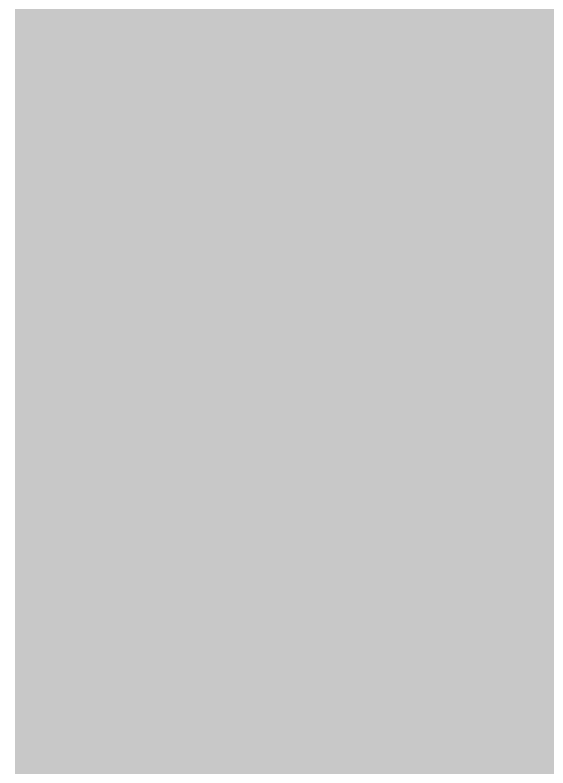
# Model space of a CAD drawing. Header units: inches. Extents: x 587 to 1284, y 1170 to 2052.
# Drawn here: x 587.2 to 639.8, y 1537.7 to 1612 of the extents above; entities that cross this region are included whole.
import ezdxf

# ---------------------------------------------------------------- set-up
doc = ezdxf.new("R2010")
doc.units = ezdxf.units.IN
doc.header["$MEASUREMENT"] = 0
doc.layers.add('A-DETL-GENF', color=92, linetype='Continuous', lineweight=9)

msp = doc.modelspace()

# ---------------------------------------------------------------- hatches: boundary and pattern name
at = {"layer": 'A-DETL-GENF'}
h = msp.add_hatch(color=9, dxfattribs=at)
h.paths.add_polyline_path([(762.111, 1170.481), (762.111, 1234.899), (657.093, 1234.899), (657.093, 1243.274), (656.343, 1243.274), (656.343, 1244.774), (657.093, 1244.774), (657.075, 1281.024), (656.343, 1281.024), (656.343, 1282.524), (657.093, 1282.524), (657.09, 2035.5), (587.243, 2035.5), (587.243, 1170.481), (761.399, 1170.481)], flags=0)
h.paths.add_polyline_path([(1196.79, 1305.78), (1283.868, 1305.78), (1283.868, 1348.53), (1238.5, 1348.53), (1238.5, 1352.53), (1283.868, 1352.53), (1283.868, 1754), (1133, 1754), (1133, 1352.53), (1200, 1352.53), (1200, 1348.53), (1133, 1348.53), (1133, 1305.78), (1153.25, 1305.78)], flags=0)
h.paths.add_polyline_path([(1205, 1757.5), (1283.868, 1757.5), (1283.868, 1978.397), (1282.892, 1979.373), (1283.245, 1979.705), (1283.364, 1979.627), (1283.471, 1979.597), (1283.545, 1979.595), (1283.652, 1979.614), (1283.702, 1979.638), (1283.687, 1979.638), (1283.545, 1979.61), (1283.482, 1979.612), (1283.352, 1979.652), (1283.261, 1979.714), (1283.222, 1979.75), (1274.903, 1988.069), (1275.61, 1988.776), (1283.868, 1980.518), (1283.868, 1993.398), (1275.682, 1989.227), (1275.228, 1990.118), (1283.868, 1994.521), (1283.868, 2035.5), (1205, 2035.5), (1205, 1829.314), (1279, 1829.314), (1279, 1828.814), (1205, 1828.814)], flags=0)
h.paths.add_polyline_path([(1268.519, 1975.253), (1266.737, 1976.161), (1267.759, 1978.166), (1268.186, 1977.939), (1268.154, 1977.855), (1268.147, 1977.715), (1268.171, 1977.614), (1268.204, 1977.545), (1268.258, 1977.479), (1268.704, 1977.252), (1268.889, 1977.278), (1268.972, 1977.321), (1269.042, 1977.382), (1269.095, 1977.454), (1269.11, 1977.478), (1269.541, 1977.258), (1268.704, 1975.616)], flags=0)
h.paths.add_polyline_path([(1268.702, 1977.265), (1268.242, 1977.513), (1268.172, 1977.659), (1268.162, 1977.735), (1268.171, 1977.848), (1268.189, 1977.899), (1268.257, 1978.042), (1273.56, 1988.451), (1274.451, 1987.997), (1269.03, 1977.395), (1268.898, 1977.299), (1268.838, 1977.28), (1268.704, 1977.265)], flags=0)
h.paths.add_polyline_path([(1273.353, 1988.859), (1261.602, 1990.733), (1261.469, 1990.828), (1261.408, 1990.911), (1261.37, 1991.007), (1261.369, 1991.01), (1261.454, 1991.512), (1261.575, 1991.632), (1261.615, 1991.653), (1261.756, 1991.695), (1261.788, 1991.695), (1261.935, 1991.679), (1273.509, 1989.846)], flags=0)
h.paths.add_polyline_path([(1273.833, 1990.17), (1271.987, 2001.936), (1272.026, 2002.064), (1272.088, 2002.157), (1272.167, 2002.225), (1272.175, 2002.232), (1272.675, 2002.308), (1272.826, 2002.232), (1272.85, 2002.21), (1272.918, 2002.126), (1272.974, 2001.981), (1272.983, 2001.926), (1274.82, 1990.326)], flags=0)
h.paths.add_polyline_path([(1261.622, 1990.21), (1259.4, 1990.562), (1259.713, 1992.538), (1261.935, 1992.186), (1261.857, 1991.709), (1261.685, 1991.699), (1261.581, 1991.656), (1261.506, 1991.598), (1261.447, 1991.524), (1261.437, 1991.504), (1261.371, 1990.967), (1261.438, 1990.837), (1261.5, 1990.777), (1261.525, 1990.756), (1261.672, 1990.694), (1261.698, 1990.687), (1261.622, 1990.211)], flags=0)
h.paths.add_polyline_path([(1271.493, 2001.744), (1271.141, 2003.966), (1273.117, 2004.279), (1273.468, 2002.057), (1272.991, 2001.981), (1272.923, 2002.154), (1272.883, 2002.2), (1272.786, 2002.277), (1272.707, 2002.31), (1272.65, 2002.317), (1272.155, 2002.232), (1272.042, 2002.124), (1271.995, 2002.039), (1271.97, 2001.943), (1271.965, 2001.918), (1271.97, 2001.82), (1271.945, 2001.816)], flags=0)

doc.saveas('drawing.dxf')
